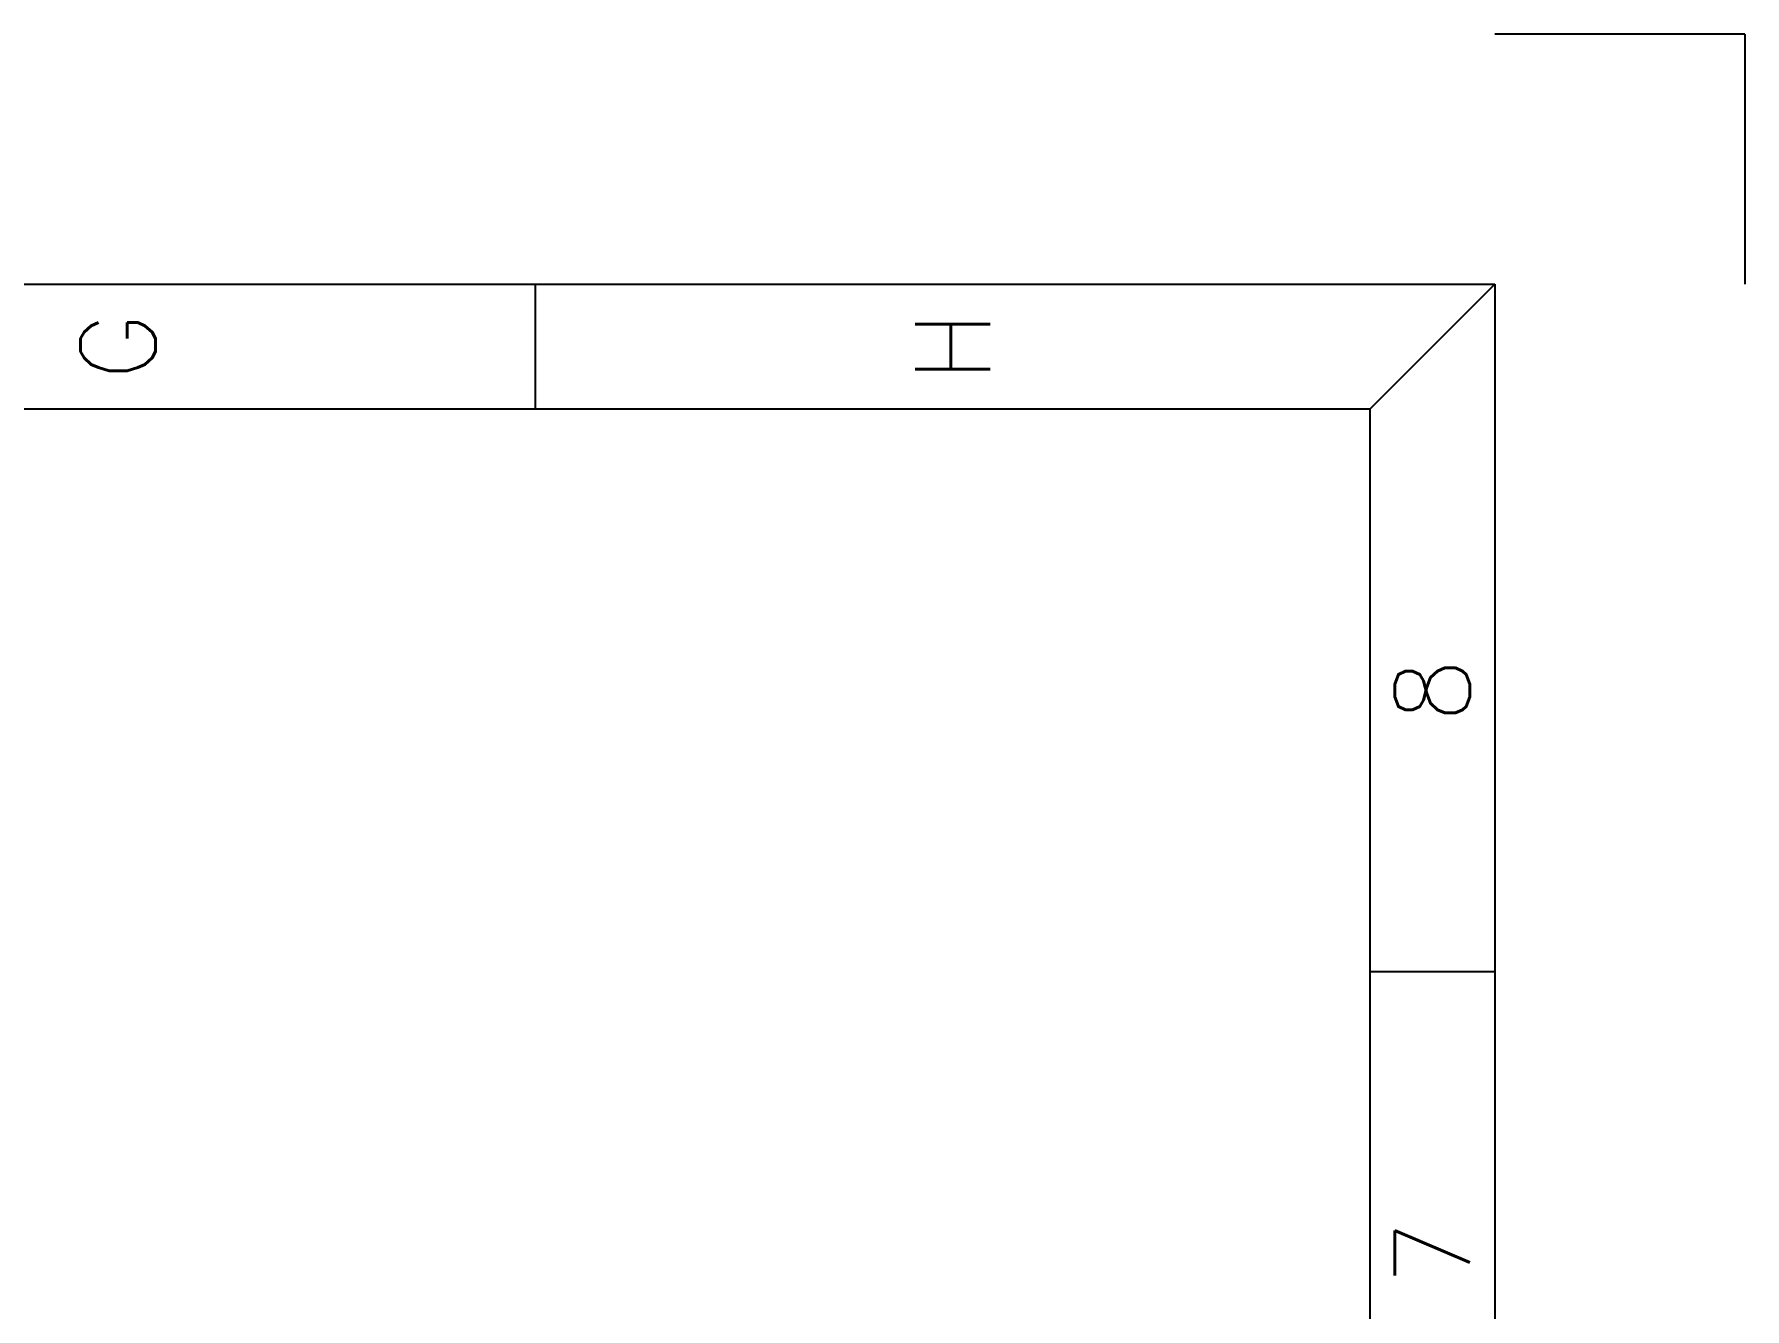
# Model space of a CAD drawing. Extents: x -268 to 907, y 393 to 1224.
# Drawn here: x 636.2 to 906.8, y 1022.1 to 1223.8 of the extents above; entities that cross this region are included whole.
import ezdxf
from ezdxf.enums import TextEntityAlignment as Align

# ---------------------------------------------------------------- set-up
doc = ezdxf.new("R2010")
doc.units = 0
doc.header["$LTSCALE"] = 1.21
doc.header["$MEASUREMENT"] = 0
doc.layers.get('0').update_dxf_attribs({"linetype": 'CONTINUOUS'})
doc.layers.add('FROMAT', color=7, linetype='CONTINUOUS')
doc.styles.add('ROMANS', font='romans.shx', dxfattribs={"bigfont": 'gbcbig.shx'})

# ---------------------------------------------------------------- blocks, each defined once
blk = doc.blocks.new('EYTT')
at = {"layer": 'FROMAT', "color": 8}
for q in [(131.473, 163.537), (144.885, 150.124)]:
    blk.add_line((144.885, 163.537), q, dxfattribs=at)
at = {"layer": 'FROMAT'}
for p, q in [((-240.057, 150.124), (131.473, 150.124)), ((80.002, 143.418), (80.002, 150.124)), ((124.766, 143.418), (131.473, 150.124)), ((131.473, 150.124), (131.473, -104.715)), ((124.766, 113.24), (131.473, 113.24))]:
    blk.add_line(p, q, dxfattribs=at)
at = {"layer": 'FROMAT', "color": 6}
for q in [(-233.35, 143.418), (124.766, -98.009)]:
    blk.add_line((124.766, 143.418), q, dxfattribs=at)
at = {"layer": 'FROMAT', "style": 'ROMANS'}
for s, p in [('G', (57.619, 146.771)), ('H', (102.384, 146.771)), ('8', (128.12, 128.329)), ('7', (128.12, 98.15))]:
    blk.add_text(s, height=4.024, rotation=90, dxfattribs=at).set_placement(p, align=Align.MIDDLE)

msp = doc.modelspace()

# ---------------------------------------------------------------- block references
at = {"xscale": 2.948399999999978, "yscale": 2.948400000000509, "zscale": 2.948399999999999}
msp.add_blockref('EYTT', (479.62892, 741.57847), dxfattribs=at)

doc.saveas('drawing.dxf')
